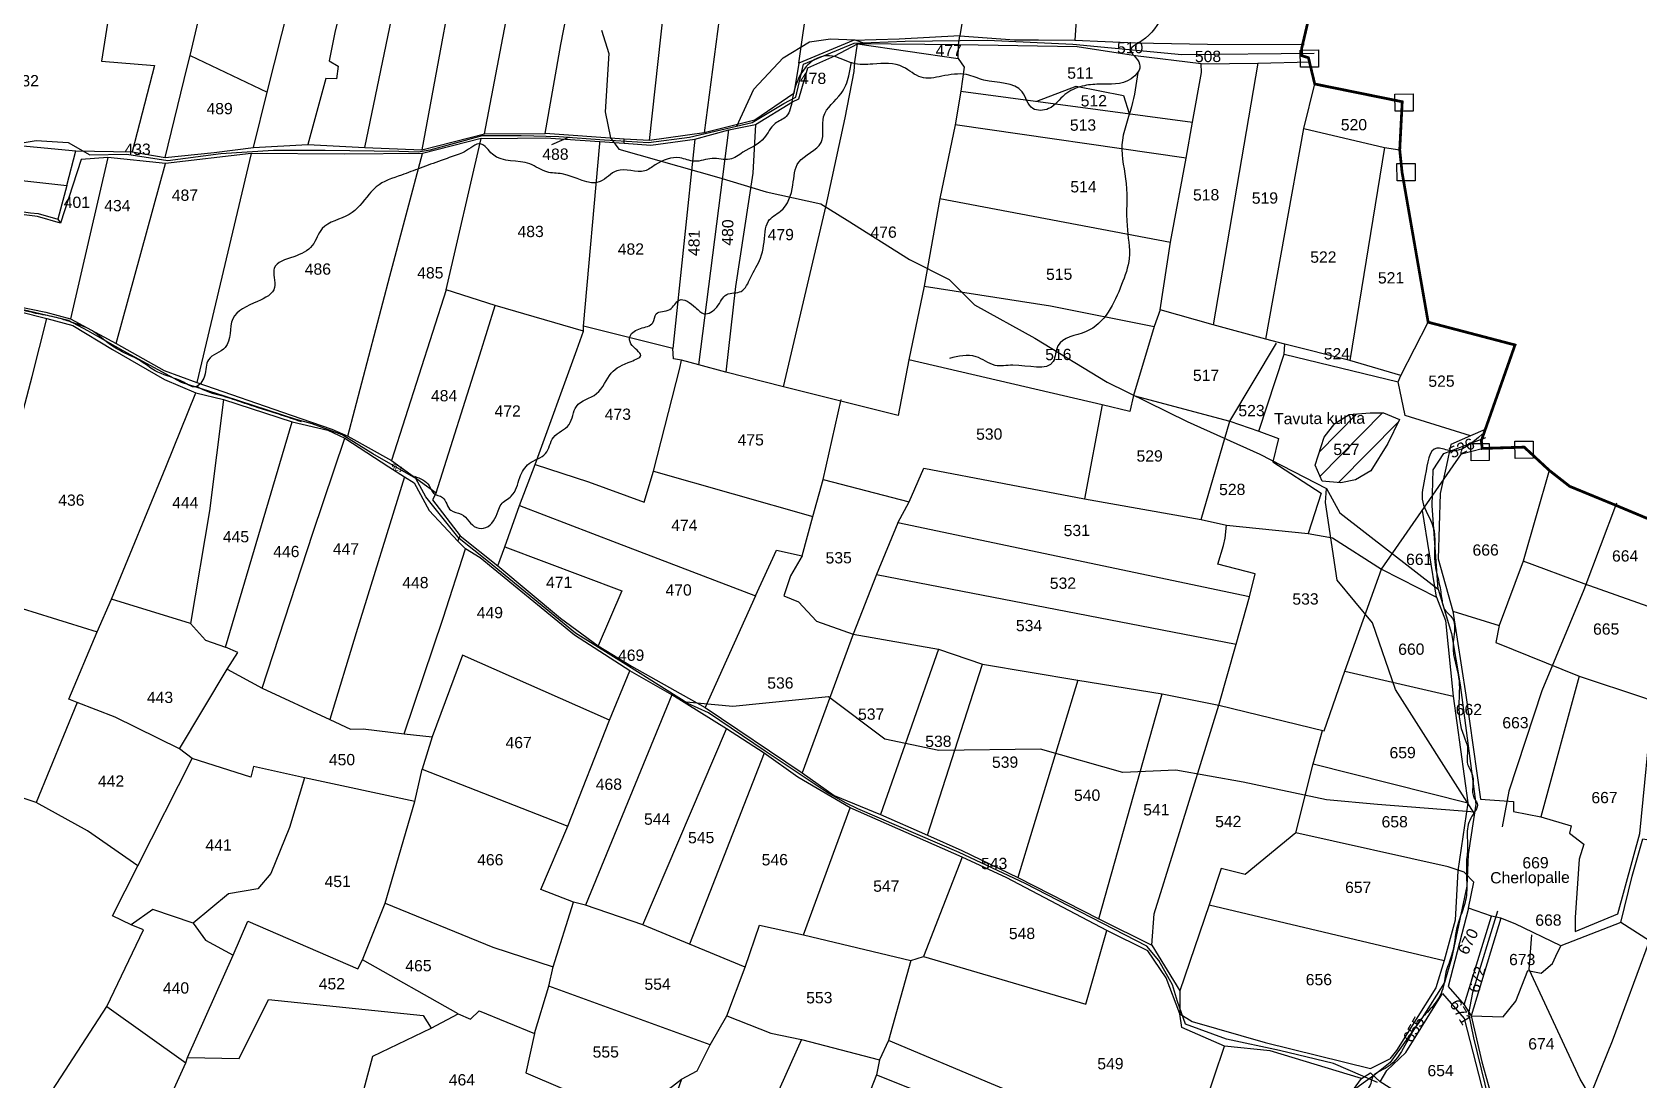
# Model space of a CAD drawing. Header units: inches. Extents: x 183472 to 190380, y 1608658 to 1615701.
# Drawn here: x 186822 to 189151, y 1612582 to 1614100 of the extents above; entities that cross this region are included whole.
import ezdxf
from ezdxf.enums import TextEntityAlignment as Align

# ---------------------------------------------------------------- set-up
doc = ezdxf.new("R2010")
doc.units = ezdxf.units.IN
doc.header["$LTSCALE"] = 15
doc.header["$MEASUREMENT"] = 0
for name, color, linetype in [('BOUNDRY', 5, 'Continuous'), ('PLOT', 7, 'Continuous'), ('PLOT NO', 7, 'Continuous'), ('ROADS', 1, 'Continuous'), ('STREAM', 4, 'Continuous'), ('VILLAGE BOUNDRY STONE', 1, 'Continuous')]:
    doc.layers.add(name, color=color, linetype=linetype)
doc.styles.get("Standard").update_dxf_attribs({"font": 'arial.ttf'})
doc.dimstyles.get("Standard").update_dxf_attribs({"dimtxt": 0.18, "dimasz": 0.18, "dimexe": 0.18, "dimexo": 0.0625, "dimgap": 0.09, "dimtad": 0, "dimtih": 1, "dimtoh": 1, "dimdec": 4, "dimzin": 0, "dimdsep": 46, "dimtxsty": 'Standard', "dimcen": 0.09, "dimadec": 0, "dimazin": 0, "dimtfac": 1, "dimtdec": 4, "dimtofl": 0, "dimtmove": 0, "dimatfit": 3, "dimfxl": 1, "dimtolj": 1, "dimtzin": 0, "dimarcsym": 0})

msp = doc.modelspace()

# ---------------------------------------------------------------- hatches: boundary and pattern name
at = {"layer": 'STREAM'}
h = msp.add_hatch(dxfattribs=at)
h.set_pattern_fill('ANSI31', color=256, scale=204.149958, angle=0.441)
h.set_pattern_definition([(45.441, (185479.772, 1609106.315), (-18.18282, 17.90506), [])])
h.paths.add_polyline_path([(188803.9, 1613538.3), (188780.6, 1613548.1), (188761.5, 1613548), (188731.1, 1613545.7), (188710, 1613532.7), (188694.6, 1613512.8), (188681.4, 1613472.6), (188691.6, 1613449.1), (188718.6, 1613446.9), (188740.1, 1613450.9), (188762.2, 1613464.2), (188787.1, 1613503.9)])
h.paths.add_polyline_path([(188703.9, 1613482.5), (188750.3, 1613482.9), (188750.1, 1613507.9), (188703.7, 1613507.5)], flags=24)

# ---------------------------------------------------------------- linework, layer by layer
at = {"layer": 'BOUNDRY', "const_width": 4}
msp.add_lwpolyline([(188693, 1614207.7), (188662, 1614075.8), (188662.3, 1614065.6), (188671.9, 1614062.6), (188681, 1614024.6), (188807.8, 1613998.9), (188804.2, 1613929), (188807.6, 1613896.5), (188845.4, 1613679.5), (188971.3, 1613646.5), (188922.5, 1613508), (188923.7, 1613496.6), (188984.6, 1613498.5), (189021, 1613464.8), (189050.5, 1613441.7), (189117.5, 1613414.2), (189406.5, 1613293.4)], dxfattribs=at)
at = {"layer": 'PLOT'}
for points in [[(186571.6, 1613955.2), (186716.9, 1613943.6), (186885.1, 1613928), (186966.8, 1613926.3), (187014.6, 1613918), (187046.9, 1614048.8), (187051.2, 1614065.7), (187083.2, 1614203.9), (187102.4, 1614281.5), (187109.1, 1614294.5)], [(187142.7, 1613932.8), (187162.5, 1614012.7), (187194.6, 1614139), (187203.9, 1614140.6), (187204.6, 1614182.4), (187237.2, 1614295.7)], [(187303.4, 1614316), (187294.8, 1614238.3), (187260.9, 1614099.4), (187252.7, 1614058), (187265.6, 1614050.6), (187263.2, 1614032.3), (187247.5, 1614032.4), (187221.7, 1613937.1)], [(187304.2, 1613932.5), (187379.1, 1614293.3)], [(187451, 1614276.3), (187386.6, 1613929.3)], [(187716.7, 1613942.8), (187754.5, 1614286.5)], [(186851.5, 1612566.8), (186930.3, 1612687.9), (186983.2, 1612799.1), (186965.5, 1612806.4), (186938.3, 1612819.5), (186975.2, 1612892.1), (187053.8, 1613047.3), (187035.8, 1613061.2), (187104.5, 1613176.8), (187119.9, 1613201), (187102.3, 1613208.9), (187199, 1613535), (187250.7, 1613522.9), (187275.2, 1613511.5), (187338.9, 1613469.8), (187361.5, 1613455.3), (187375.5, 1613446.9), (187397.4, 1613406.6), (187438.9, 1613362.2), (187442.3, 1613369.8), (187496.8, 1613326.5), (187507.3, 1613353.9), (187528.5, 1613413.9), (187551.1, 1613473.2), (187611.4, 1613639.4), (187621.3, 1613666.3), (187621.3, 1613673.6), (187644.7, 1613938.6), (187644.7, 1613941.4), (187679.9, 1613939.1), (187679.9, 1613944.5), (187565.5, 1613952.9), (187588.5, 1614081.8), (187622.8, 1614257.4)], [(187477.8, 1613952.5), (187537.5, 1614266.4)], [(187837.3, 1614266.3), (187795.9, 1613954)], [(188166.5, 1614094.4), (188078.5, 1614089.7), (188011.8, 1614087.4), (187933.1, 1614054.9), (187960, 1614240.3)], [(188342.1, 1614218.1), (188333.2, 1614088.1), (188421, 1614084.1), (188525.6, 1614082.5), (188665.8, 1614081.6)], [(188180.5, 1614181), (188166.5, 1614094.4), (188245.7, 1614088.6), (188280.5, 1614088.5), (188333.2, 1614088.1)], [(186745.5, 1614142.5), (186931.1, 1614112.5), (186922.3, 1614057.9), (186999.2, 1614051.5), (186966.8, 1613926.3)], [(188164.2, 1614061.5), (188164.6, 1614081.5), (188166.5, 1614094.4)], [(187051.2, 1614065.7), (187162.5, 1614012.7)], [(187679.9, 1613939.1), (187718.5, 1613936.1), (187782.4, 1613944.8), (187832, 1613958.2), (187870.4, 1613965.7), (187924.1, 1613998.7), (187933.4, 1614003.1), (187946.1, 1614047.8), (187985.6, 1614065.3), (188018.4, 1614082.6), (188164.2, 1614061.5), (188173.1, 1614049)], [(187910.9, 1613585.9), (187972.8, 1613848.6), (188000.2, 1613975.7), (188013.6, 1614042.5), (188014.5, 1614056.9), (188018.4, 1614082.6)], [(188457, 1613697.2), (188472, 1613795.3), (188494.6, 1613917.3), (188503.8, 1613969.5), (188516.8, 1614041.1), (188516.4, 1614053.7), (188421.2, 1614065.2), (188336.7, 1614078.3), (188164.6, 1614081.5), (188018.4, 1614082.6)], [(188173.1, 1614049), (188167.9, 1614014.3), (188159.7, 1613965.6), (188137.8, 1613858.6), (188114.8, 1613731.9), (188092.6, 1613624.9), (188077.4, 1613544.3), (187910.9, 1613585.9), (187827.5, 1613607.2), (187788.1, 1613617.7), (187763.1, 1613624.4), (187751.7, 1613626.4), (187750.4, 1613641.4), (187621.3, 1613673.6)], [(187933.1, 1614054.9), (187926.1, 1614010.9), (187869.3, 1613972.3), (187795.9, 1613954), (187716.7, 1613942.8), (187679.9, 1613944.5)], [(188516.4, 1614053.7), (188598.6, 1614055), (188674.2, 1614056.9)], [(188598.6, 1614055), (188533.9, 1613675.8)], [(188167.9, 1614014.3), (188503.8, 1613969.5)], [(188278.2, 1613999.5), (188335.4, 1614021.6), (188403.6, 1614007.8), (188411.8, 1613982)], [(188610.2, 1613654.8), (188665.3, 1613959.9), (188681, 1614024.6)], [(187621.3, 1613666.3), (187493, 1613703.9), (187422.2, 1613726.5), (187472.7, 1613945.6), (187387.6, 1613924.1), (187274.2, 1613923), (187139.6, 1613923.9), (187015.2, 1613909.2), (186931.8, 1613918.2), (186892.9, 1613915), (186863.3, 1613822.8), (186829.8, 1613832.6), (186732.8, 1613844.8), (186689.3, 1613852.6), (186533.4, 1613874.2), (186507.6, 1613798)], [(187014.6, 1613918), (187085.9, 1613925.4), (187142.7, 1613932.8), (187221.7, 1613937.1), (187304.2, 1613932.5), (187386.6, 1613929.3), (187477.8, 1613952.5), (187565.5, 1613952.9)], [(187472.7, 1613945.6), (187525.6, 1613946.3), (187566.7, 1613946.6), (187644.7, 1613941.4)], [(187782.4, 1613944.8), (187750.4, 1613641.4)], [(187788.1, 1613617.7), (187832, 1613958.2)], [(187870.4, 1613965.7), (187866.7, 1613895.3), (187841.6, 1613731.3), (187827.5, 1613607.2)], [(188494.6, 1613917.3), (188159.7, 1613965.6)], [(188665.3, 1613959.9), (188782.2, 1613932.8), (188804.2, 1613929)], [(186545, 1613917.6), (186710.9, 1613895.5), (186872.5, 1613877.4), (186885.1, 1613928)], [(187139.6, 1613923.9), (187060.8, 1613592.1)], [(187279.7, 1613514.4), (187340.2, 1613746.1), (187387.6, 1613924.1)], [(188782.2, 1613932.8), (188731.8, 1613623.8)], [(186931.8, 1613918.2), (186877.7, 1613684.6)], [(186944, 1613648.4), (187015.2, 1613909.2)], [(186872.5, 1613877.4), (186859.1, 1613828.6), (186863.3, 1613822.8)], [(186706.2, 1613857.6), (186789.9, 1613842.5), (186819.4, 1613838), (186830.9, 1613837.2), (186859.1, 1613828.6)], [(188137.8, 1613858.6), (188472, 1613795.3)], [(186732.8, 1613716.2), (186841.9, 1613693.8), (186877.7, 1613684.6), (186944, 1613648.4), (187013.2, 1613609.6), (187060.8, 1613592.1), (187197.2, 1613544.7), (187256.5, 1613524.5), (187279.7, 1613514.4), (187342.9, 1613479.3), (187407.6, 1613432.5), (187402.2, 1613422.1), (187442.3, 1613369.8)], [(187422.2, 1613726.5), (187342.9, 1613479.3)], [(188114.8, 1613731.9), (188297.9, 1613703.3), (188448.1, 1613673.3)], [(186803, 1613695), (186843.1, 1613684.9), (186880.9, 1613674.5), (186938.3, 1613640.1), (187013.8, 1613596.6), (187059.1, 1613577.2), (187099.2, 1613567.6), (187199, 1613535)], [(187407.6, 1613432.5), (187470.9, 1613632), (187493, 1613703.9)], [(188805.8, 1613602.1), (188731.8, 1613623.8), (188637.9, 1613647.5), (188610.2, 1613654.8), (188533.9, 1613675.8), (188457, 1613697.2), (188448.1, 1613673.3), (188418.1, 1613573.2), (188413, 1613550.3), (188373.1, 1613559.7), (188092.6, 1613624.9)], [(186600.3, 1612871.3), (186606.5, 1612925.6), (186657.6, 1613058.3), (186713, 1613194.2), (186741.7, 1613285.1), (186809.5, 1613552.9), (186821.9, 1613600.9), (186843.1, 1613684.9)], [(188927.9, 1613524.1), (188907, 1613514.9), (188811.9, 1613544.5), (188801.8, 1613593), (188805.8, 1613602.1), (188845.4, 1613679.5)], [(188516.5, 1613393.5), (188558.1, 1613536.1), (188625.4, 1613649.3)], [(188600.1, 1613521.4), (188636.5, 1613633), (188637.9, 1613647.5)], [(187551.1, 1613473.2), (187628.6, 1613448), (187708.9, 1613418.6), (187722.5, 1613463.5), (187761, 1613613), (187763.1, 1613624.4)], [(188636.5, 1613633), (188801.8, 1613593)], [(186741.7, 1613285.1), (186916.2, 1613230.7), (186937, 1613278.3), (187015.8, 1613469.4), (187059.1, 1613577.2)], [(188418.1, 1613573.2), (188558.1, 1613536.1), (188600.1, 1613521.4), (188628.7, 1613510.8), (188620.3, 1613477.3), (188690.5, 1613431.9), (188671.7, 1613373.5)], [(187099.2, 1613567.6), (187079.2, 1613406.3), (187051.7, 1613242.9), (186937, 1613278.3)], [(187722.5, 1613463.5), (187953.4, 1613398), (187968.7, 1613451.5), (187994.5, 1613567.6)], [(188373.1, 1613559.7), (188347.5, 1613423.6)], [(187155.6, 1613149.2), (187228.9, 1613374), (187275.2, 1613511.5)], [(188907, 1613514.9), (188878.2, 1613502.4), (188872, 1613472.2), (188863, 1613431.1), (188860, 1613336.9), (188881.3, 1613260.7), (188899.9, 1613139.1), (188921.2, 1612988.6), (188969.3, 1612985), (188969.2, 1612970.6), (189008.8, 1612963.1), (189052.9, 1612950), (189050.3, 1612939.4), (189070.8, 1612923.1), (189064.2, 1612901.6), (189058.7, 1612817), (189058.5, 1612796.6), (189120.5, 1612822.2), (189152.3, 1612938.9), (189170.9, 1613130.9)], [(187968.7, 1613451.5), (188093.2, 1613419.2), (188114.5, 1613468), (188347.5, 1613423.6), (188516.5, 1613393.5), (188553.3, 1613385.4), (188671.7, 1613373.5), (188706.6, 1613367.2), (188777.7, 1613321.5), (188893.6, 1613489), (188923.7, 1613496.6)], [(187361.5, 1613455.3), (187291.5, 1613229.5), (187253.7, 1613103.8)], [(189021, 1613464.8), (188983.2, 1613333.4), (188948.5, 1613240.1), (188943.6, 1613215.5), (189064.2, 1613166.5), (189157.5, 1613135.9), (189170.9, 1613130.9), (189253.3, 1613107.3), (189339.1, 1613093.4)], [(187528.5, 1613413.9), (187669.3, 1613359.8), (187870.5, 1613283), (187901.1, 1613349), (187938.1, 1613340.8), (187953.4, 1613398)], [(188586.6, 1613281.8), (188076.8, 1613389), (188093.2, 1613419.2)], [(187938.1, 1613340.8), (187921.1, 1613312.2), (187911.6, 1613283.3), (187932.7, 1613274.4), (187958.9, 1613246.4), (188012.2, 1613227.4), (188135.6, 1613205.7), (188199.4, 1613184), (188337.4, 1613160.7), (188459.8, 1613140.9), (188541.9, 1613124.5), (188694.8, 1613087.5), (188724.8, 1613173.8), (188777.7, 1613321.5), (188777.7, 1613321.5), (188857.3, 1613281.3), (188837.2, 1613406.5)], [(188076.8, 1613389), (188046, 1613314.1), (188012.2, 1613227.4)], [(188444.8, 1612776.9), (188448.4, 1612822.5), (188478.8, 1612920.1), (188541.9, 1613124.5), (188567.2, 1613213.1), (188586.6, 1613281.8), (188594.5, 1613314.9), (188540.7, 1613329), (188549, 1613355.9), (188551.4, 1613366.4), (188553.3, 1613385.4)], [(188748.9, 1612584), (188616.3, 1612623.7), (188550.1, 1612630.7), (188488.4, 1612657.6), (188485.5, 1612677.3), (188465.8, 1612729.5), (188438.9, 1612768.6), (188379.6, 1612798.3), (188234.7, 1612874.6), (188170.2, 1612904.5), (188007.6, 1612975.7), (187932, 1613020.4), (187883.2, 1613055.3), (187828.2, 1613090.3), (187749.2, 1613139.5), (187688.4, 1613174.2), (187608.1, 1613226.3), (187471.3, 1613338.1), (187450.2, 1613351.3), (187438.9, 1613362.2)], [(187361.2, 1613082.9), (187417.8, 1613250.9), (187450.2, 1613351.3)], [(187507.3, 1613353.9), (187676.6, 1613290.4), (187642.2, 1613210.4)], [(187496.8, 1613326.5), (187587.8, 1613250.9), (187642.2, 1613210.4), (187690.5, 1613181.4), (187753.3, 1613145.7), (187797.4, 1613121.4), (187937.9, 1613026.5), (187984.4, 1612993.6), (188051.7, 1612966.2), (188119.9, 1612936.3), (188169.6, 1612913.9), (188250.6, 1612875), (188368.1, 1612815.2), (188444.8, 1612776.9), (188485.6, 1612710.8), (188485.5, 1612677.3), (188503.4, 1612666.4), (188609.1, 1612636), (188761.9, 1612598.2), (188789.9, 1612612.4)], [(189195.6, 1613256.3), (189071.5, 1613300.5), (188983.2, 1613333.4)], [(188046, 1613314.1), (188567.2, 1613213.1)], [(187870.5, 1613283), (187797.4, 1613121.4)], [(188857.3, 1613281.3), (188870.6, 1613247.3), (188881.5, 1613137.5), (188902.8, 1612983.1), (188888.6, 1612884.7), (188884.6, 1612813.3), (188868.5, 1612754.9), (188856.5, 1612715.3), (188799.5, 1612624.4), (188789.9, 1612612.4)], [(188881.3, 1613260.7), (188948.5, 1613240.1)], [(186887.4, 1613128.6), (186875, 1613133.2), (186916.2, 1613230.7)], [(187051.7, 1613242.9), (187073.3, 1613218.7), (187102.3, 1613208.9)], [(188012.2, 1613227.4), (187937.9, 1613026.5)], [(188135.6, 1613205.7), (188051.7, 1612966.2)], [(187104.5, 1613176.8), (187155.6, 1613149.2), (187253.7, 1613103.8), (187283.4, 1613089.8), (187301.8, 1613090.2), (187361.2, 1613082.9), (187401.7, 1613078.8)], [(187658.8, 1613103), (187445.7, 1613196.9), (187401.7, 1613078.8), (187387.2, 1613032), (187598.6, 1612949.3)], [(188119.9, 1612936.3), (188199.4, 1613184)], [(187855.7, 1612745), (187774.6, 1612778.3), (187707.3, 1612806.2), (187623.9, 1612835.1), (187606.8, 1612839.5), (187559.4, 1612857.4), (187598.6, 1612949.3), (187658.8, 1613103), (187688.4, 1613174.2)], [(188337.4, 1613160.7), (188250.6, 1612875)], [(188724.8, 1613173.8), (188881.5, 1613137.5)], [(189064.2, 1613166.5), (189008.8, 1612963.1)], [(187749.2, 1613139.5), (187623.9, 1612835.1)], [(188368.1, 1612815.2), (188459.8, 1613140.9)], [(187035.8, 1613061.2), (186942.4, 1613107.3), (186887.4, 1613128.6), (186827.6, 1612983.5)], [(187707.3, 1612806.2), (187828.2, 1613090.3)], [(189124.9, 1612810), (189037.5, 1612776.1), (188971.6, 1612807.9), (188950.5, 1612816.3), (188937.4, 1612819), (188904, 1612830.8), (188911.6, 1612868.4), (188897.4, 1612882.9), (188874.2, 1612890.6), (188653.6, 1612939.8), (188678.8, 1613039.8), (188692.3, 1613088.1)], [(186975.2, 1612892.1), (186902.1, 1612942.5), (186827.6, 1612983.5), (186744.1, 1613011.8), (186657.6, 1613058.3)], [(187376.7, 1612985), (187216.7, 1613019.6), (187142.9, 1613036), (187138.8, 1613020.4), (187053.8, 1613047.3)], [(187883.2, 1613055.3), (187774.6, 1612778.3)], [(188678.8, 1613039.8), (188902.8, 1612983.1)], [(186918.4, 1612401.1), (186965.7, 1612471), (187025.3, 1612564), (187044.9, 1612606.3), (187047.4, 1612614.2), (187113.3, 1612762.4), (187134.6, 1612811.9), (187294, 1612742.9), (187301, 1612755.7), (187333.5, 1612837.6), (187376.7, 1612985), (187387.2, 1613032)], [(187216.7, 1613019.6), (187195, 1612947.2), (187168, 1612880.6), (187149, 1612858.4), (187106.6, 1612851.5), (187055.5, 1612808.6), (186996.8, 1612828.5), (186965.5, 1612806.4)], [(187940.1, 1612791.7), (188007.6, 1612975.7)], [(189010.3, 1612375.7), (189050.9, 1612485.8), (189112.4, 1612638.2), (189166.1, 1612783.3), (189124.9, 1612810), (189141.1, 1612877.1), (189156.6, 1612930.9), (189334.5, 1612902), (189361.9, 1612968), (189422.4, 1612948.1), (189604.5, 1612888.5), (189629, 1612948.7), (189655.9, 1612951.1)], [(188653.6, 1612939.8), (188580.2, 1612879.2), (188545.4, 1612887.8), (188528, 1612835.2)], [(188170.2, 1612904.5), (188114, 1612760.7)], [(187333.5, 1612837.6), (187489.8, 1612774), (187577.2, 1612745.4)], [(187550.1, 1612649.1), (187570.9, 1612717.5), (187577.2, 1612745.4), (187606.8, 1612839.5)], [(188528, 1612835.2), (188485.6, 1612710.8)], [(188528, 1612835.2), (188868.5, 1612754.9)], [(188904, 1612830.8), (188874.2, 1612717.2)], [(187055.5, 1612808.6), (187073.1, 1612784.3), (187113.3, 1612762.4)], [(187763.4, 1612582.6), (187785.7, 1612594.9), (187804.7, 1612632.6), (187828.9, 1612674.8), (187855.7, 1612745), (187876.3, 1612806), (187940.1, 1612791.7), (188095.8, 1612754.8), (188114, 1612760.7), (188349.3, 1612691.4), (188379.6, 1612798.3)], [(188897.7, 1612690.4), (188937.4, 1612819)], [(188950.5, 1612816.3), (188907.8, 1612674.7)], [(188907.8, 1612674.7), (188954.1, 1612673), (188972.6, 1612696), (188989.7, 1612740.3), (189009.1, 1612736.6), (189025.7, 1612750.3), (189030.6, 1612761.2), (189037.5, 1612776.1)], [(187439.6, 1612677.7), (187301, 1612755.7)], [(188095.8, 1612754.8), (188063.1, 1612639), (188050.2, 1612610.8), (188045.8, 1612589.1), (188014.5, 1612509.1), (187954.6, 1612357.3), (187932.2, 1612296.7), (187893.9, 1612202.4)], [(187804.7, 1612632.6), (187570.9, 1612717.5)], [(188874.2, 1612717.2), (188897.7, 1612690.4), (188907.8, 1612674.7), (188923.3, 1612608)], [(186930.3, 1612687.9), (187044.9, 1612606.3)], [(187047.4, 1612614.2), (187122.2, 1612612.9), (187164.6, 1612698.1), (187388.6, 1612675.3), (187400.5, 1612656.5)], [(189650, 1611955.3), (189641.8, 1611956.9), (189553.1, 1612007.9), (189440.9, 1612072.9), (189388.5, 1612104.9), (189269.8, 1612181.8), (189178.1, 1612239), (189158.3, 1612253), (189086.3, 1612299), (189003, 1612383.8), (188965.7, 1612423.6), (188943.4, 1612448.6), (188881.5, 1612512.3), (188775.8, 1612579), (188785.4, 1612595.5), (188813, 1612621.4), (188866.4, 1612706.8), (188897.4, 1612670.5), (188952.3, 1612458.6), (188965.7, 1612423.6)], [(187238.2, 1612401.2), (187244.3, 1612442.8), (187302.9, 1612567.4), (187316, 1612616), (187400.5, 1612656.5), (187439.6, 1612677.7), (187457.4, 1612669.7), (187470.1, 1612681.8), (187550.1, 1612649.1), (187537.5, 1612591.9), (187590.8, 1612569.3), (187640.5, 1612561.5), (187702.8, 1612536.1), (187763.4, 1612582.6), (187701.3, 1612407.7), (187663.4, 1612323), (187662.1, 1612314.8)], [(187828.9, 1612674.8), (187892.5, 1612649.7), (187937.1, 1612640.4), (188050.2, 1612610.8)], [(187937.1, 1612640.4), (187867, 1612483.6), (187814.1, 1612367.7), (187778.3, 1612370.9), (187701.3, 1612407.7)], [(188536, 1612441.3), (188212.6, 1612576), (188063.1, 1612639)], [(188566.8, 1612459.4), (188520.3, 1612541.7), (188550.1, 1612630.7)], [(188923.3, 1612608), (188978.1, 1612411)], [(188045.8, 1612589.1), (188315.2, 1612481.7), (188485.3, 1612412.2)], [(188426.6, 1612374.3), (188485.3, 1612412.2), (188536, 1612441.3), (188566.8, 1612459.4), (188665.7, 1612504), (188727.1, 1612554), (188748.9, 1612584), (188762, 1612591.9), (188775.8, 1612579)]]:
    msp.add_lwpolyline(points, dxfattribs=at)
at = {"layer": 'ROADS'}
for points in [[(186767.1, 1613932.5), (186827.8, 1613942.7), (186874.4, 1613939.9), (186905.8, 1613922), (186959.2, 1613923), (187018.8, 1613914), (187095.3, 1613923.7), (187171.9, 1613928.8), (187246.6, 1613928.9), (187353.6, 1613927.2), (187381.6, 1613926.3), (187399, 1613929.1), (187474.7, 1613949.8), (187530.8, 1613949.9), (187585.5, 1613948.3), (187651.4, 1613943.6), (187715.4, 1613939.9), (187774.9, 1613947.7), (187865.5, 1613969), (187911.7, 1613996.4), (187928.9, 1614005.5), (187939.8, 1614053.2), (188013.5, 1614083.9), (188087.4, 1614086.6), (188206.7, 1614088), (188330.2, 1614082.4), (188488.2, 1614067.1), (188680.2, 1614069.1)], [(187647.1, 1614102.4), (187658.1, 1614068.7), (187652.5, 1613984.4), (187660.5, 1613946.5), (187672.4, 1613930), (187817.5, 1613888.9), (187886, 1613868.6), (187964.9, 1613851.2), (188003.2, 1613827.4), (188093.7, 1613770.1), (188151, 1613741.3), (188188, 1613704.5), (188275.5, 1613656.6), (188380.3, 1613592.5), (188496.2, 1613535.5), (188601.5, 1613488.1), (188698, 1613438.5), (188717.5, 1613403.5), (188860, 1613292.8), (188851.3, 1613413.5), (188852.6, 1613465.8), (188868, 1613489.1), (188928.9, 1613512.3)], [(187843.4, 1613963.5), (187867.9, 1614017.1), (187910.5, 1614062.3), (187948.6, 1614085.8), (187979.3, 1614090.1), (188014.3, 1614088.5), (188029.9, 1614083.4)], [(188772, 1612577.8), (188708.1, 1612605.5), (188629.7, 1612624.6), (188552.9, 1612640.7), (188493.7, 1612662.3), (188482.1, 1612695.2), (188475, 1612719.4), (188454.9, 1612754.7), (188437.8, 1612775.3), (188261.1, 1612866.4), (188165.6, 1612911.1), (188018.7, 1612974.5), (188001.9, 1612982.5), (187974.2, 1612998.2), (187884.6, 1613057.9), (187802.4, 1613113.4), (187772.6, 1613127.2), (187686.4, 1613181), (187609.6, 1613229.1), (187483.4, 1613332.2), (187441, 1613366), (187392.5, 1613426.4), (187378.1, 1613453.1), (187315.8, 1613488.6), (187271.2, 1613516.4), (187227.8, 1613532.3), (187204.9, 1613538.4), (187100.8, 1613572.1), (187038.6, 1613591.9), (186953.7, 1613637.9), (186902.6, 1613667), (186874.5, 1613682), (186802.5, 1613698.9)], [(188912.3, 1612968.1), (188798.3, 1613147.6), (188764.8, 1613244.1), (188713.6, 1613305.6), (188696.6, 1613418.1), (188698, 1613438.5)], [(189118.6, 1613417.4), (189070.9, 1613291.7), (189010, 1613145.5), (188962.4, 1612999.9), (188952.7, 1612948.2)], [(188860, 1613292.8), (188879.4, 1613228.7), (188891.7, 1613153.9), (188914.4, 1612981.3), (188903.6, 1612908.1), (188901.3, 1612862.4), (188879.2, 1612757.6), (188869.3, 1612722.8), (188836.5, 1612671.9), (188790.3, 1612607.1), (188768.6, 1612589.8), (188740.4, 1612569.1), (188702.7, 1612525.4), (188666.8, 1612499.3), (188577.7, 1612458.2), (188537.5, 1612435.6)], [(188913.5, 1612969.6), (188771.9, 1612981), (188698.2, 1612987.4), (188577.1, 1613013.2), (188479.5, 1613030.7), (188403, 1613027), (188283.6, 1613060.8), (188136, 1613059.2), (188058.1, 1613075.6), (187976.1, 1613136.6), (187837.6, 1613122.5), (187770, 1613128.8)], [(188946.1, 1612826.3), (188909.5, 1612708.4), (188904, 1612678), (188911.3, 1612642.6), (188943.8, 1612508.7)], [(189480.7, 1611575.4), (189424.7, 1611620.7), (189368.8, 1611718.5), (189387.5, 1611786.1), (189361.9, 1611831.2), (189338.9, 1611920.1), (189322.7, 1611943.1), (189276.6, 1612070.6), (189261.6, 1612174.5), (189216.9, 1612308.5), (189189.6, 1612375.4), (189065.8, 1612582.8), (188991.7, 1612741.8), (188995.7, 1612791.9)]]:
    msp.add_lwpolyline(points, dxfattribs=at)
at = {"layer": 'STREAM'}
msp.add_lwpolyline([(188681.4, 1613472.6), (188694.6, 1613512.8), (188710, 1613532.7), (188731.1, 1613545.7), (188761.5, 1613548), (188780.6, 1613548.1), (188803.9, 1613538.3), (188787.1, 1613503.9), (188762.2, 1613464.2), (188740.1, 1613450.9), (188718.6, 1613446.9), (188691.6, 1613449.1), (188681.4, 1613472.6)], dxfattribs=at)
for points in [[(188683.9, 1614175), (188672.9, 1614179.8), (188663.6, 1614194.7), (188654.1, 1614204.9), (188648.3, 1614190.2), (188618.3, 1614179.2), (188589.5, 1614186.2), (188581.1, 1614196.4), (188540.4, 1614202.2), (188509.5, 1614190), (188499.9, 1614171.8), (188490.4, 1614155.9), (188473.7, 1614144), (188458.6, 1614120.1), (188424.4, 1614083.1), (188414.6, 1614075.3), (188427.2, 1614053.5), (188414.9, 1614032.3), (188368.5, 1614024.2), (188344.1, 1614021.5), (188318.8, 1614009.3), (188295.3, 1613988.9), (188272.5, 1613989.1), (188256.9, 1614013.1), (188201.5, 1614030.3), (188176.5, 1614038.2), (188140.4, 1614035.8), (188110.4, 1614034.3), (188084.5, 1614049.1), (188040.6, 1614053.5), (188011.4, 1614054.6), (187982, 1614065.1), (187965.7, 1614064.1), (187943.9, 1614049.8), (187923.6, 1614001.9), (187915.1, 1613977.7), (187898.8, 1613967.2), (187883.1, 1613946.5), (187852.3, 1613925.6), (187833, 1613915.6), (187807.7, 1613916.7), (187781.9, 1613912.6), (187760.8, 1613917.6), (187725.2, 1613907.5), (187710.2, 1613898.8), (187669.4, 1613898.9), (187645.4, 1613883.2), (187590.3, 1613894.4), (187568, 1613897.2), (187543.4, 1613908.7), (187489.3, 1613922.9), (187472, 1613937.8), (187448.5, 1613926.4), (187438.2, 1613922.1), (187414.6, 1613913.7), (187384.6, 1613902.7), (187357.2, 1613892.7), (187320.8, 1613875.6), (187310.5, 1613864.8), (187281.5, 1613835.5), (187242.5, 1613815.1), (187228.1, 1613790.5), (187201.1, 1613774.4), (187172.9, 1613757.8), (187173.5, 1613729.9), (187148.7, 1613709.5), (187112.8, 1613684.3), (187102, 1613643), (187077.6, 1613625.2), (187071.7, 1613601.3), (187058.5, 1613585.8), (187041.4, 1613592.5), (187004.4, 1613607), (186973.5, 1613626.6), (186960.5, 1613632.8), (186929.9, 1613650.9), (186909.3, 1613666.9), (186884.4, 1613677.7), (186865.8, 1613683.8), (186854.2, 1613686.9), (186827.2, 1613692.3), (186790.9, 1613702.1)], [(187376.1, 1613456.4), (187397.5, 1613442.7), (187403.9, 1613431.8), (187416.8, 1613425.6), (187428.9, 1613407), (187444, 1613401.4), (187466, 1613381.9), (187479.7, 1613382), (187497.3, 1613406.1), (187501.6, 1613415.5), (187516.5, 1613427.6), (187528.9, 1613454.5), (187542.2, 1613474.6), (187566.1, 1613489.3), (187577.7, 1613512.6), (187600.2, 1613531.3), (187610.9, 1613557.6), (187640.1, 1613576), (187661.4, 1613605.7), (187690.3, 1613622.8), (187704.2, 1613631.4), (187689.8, 1613648.2), (187688.6, 1613659.4), (187703.6, 1613670.4), (187721.6, 1613678.8), (187726.7, 1613691.6), (187746.1, 1613698), (187759.9, 1613711.5), (187783.5, 1613700.7), (187796.1, 1613691.8), (187814.4, 1613701.5), (187828.7, 1613719.7), (187849.7, 1613724.2), (187863.2, 1613744), (187877.8, 1613772.5), (187884.6, 1613810.5), (187888.8, 1613825.6), (187906.8, 1613840.3), (187924.6, 1613878.1), (187933.1, 1613911.3), (187965.6, 1613939.9), (187969.2, 1613977.2), (187994.6, 1614011), (188005.7, 1614036.2), (188009.6, 1614056.2)], [(188424.7, 1614041.4), (188415.3, 1613991.4), (188401.6, 1613936.5), (188407.7, 1613880.3), (188408.9, 1613819.1), (188412, 1613772), (188401.1, 1613734), (188349.5, 1613665.9), (188308.8, 1613645.2), (188302, 1613622.6), (188243.6, 1613617.2), (188217.6, 1613617), (188190.1, 1613629.5), (188151.4, 1613627.1)], [(187061.2, 1613586.5), (187068.2, 1613582.6), (187098.5, 1613572.6), (187127.3, 1613563.3), (187147.7, 1613556.5), (187172.5, 1613548.7), (187211.9, 1613535.4)], [(188923.9, 1613517.5), (188875.6, 1613493.6), (188857.8, 1613497.1), (188841.2, 1613457.6), (188837.6, 1613418.8), (188852.4, 1613383.6), (188855, 1613331.7), (188861, 1613302.5), (188864.8, 1613280.8), (188869.8, 1613262.7), (188880.5, 1613250.4), (188882.1, 1613219.4), (188882.3, 1613197.6), (188889.6, 1613164.9), (188889.9, 1613124.7), (188896.9, 1613080), (188902.4, 1613064.1), (188902.6, 1613039.3), (188909.8, 1613022.5), (188911.8, 1612990.6), (188916.3, 1612982.6), (188907.2, 1612960.8), (188902, 1612936), (188902.6, 1612921.1), (188901, 1612898.9), (188901.2, 1612871.4), (188899.7, 1612842.1), (188888, 1612805.7), (188879.4, 1612762.2), (188871.2, 1612738), (188866.5, 1612713.5), (188852.5, 1612689.1), (188836.2, 1612671.2), (188811.6, 1612631.6), (188786.2, 1612600.3), (188764.1, 1612584.2), (188761.4, 1612574.3), (188724.4, 1612545.6), (188722, 1612507.9), (188720.1, 1612475.1), (188723.4, 1612441.4), (188730.2, 1612422.4), (188734.4, 1612399), (188736, 1612371.6), (188728.3, 1612332.1), (188724.6, 1612286.9), (188714.2, 1612256.7), (188702.1, 1612213.4), (188686.4, 1612179.6), (188676.1, 1612129.8), (188681.2, 1612110.8), (188687.1, 1612084.7), (188687.8, 1612060.3), (188693.7, 1612036), (188704.1, 1612007.7), (188729.3, 1611972), (188721.4, 1611949.3), (188721.6, 1611925.6), (188712.6, 1611882.1), (188700.1, 1611846), (188685.1, 1611824.7), (188675.6, 1611798.4), (188659.7, 1611784.6), (188648.3, 1611765.7), (188632.5, 1611734.1), (188616.3, 1611710.4), (188604.1, 1611680.2), (188587.9, 1611660.6), (188584.5, 1611631.3), (188569.7, 1611605.9), (188558.7, 1611584.6), (188536.8, 1611552.9), (188504.5, 1611524.1), (188477.2, 1611505.3), (188454.2, 1611490.4), (188409.7, 1611456.4), (188402.8, 1611427.6), (188429.2, 1611401.6), (188434.2, 1611389.2), (188436.7, 1611346.4), (188460.3, 1611331.1), (188466.7, 1611305), (188469.2, 1611275.8), (188480.1, 1611237.7), (188486.9, 1611223.6), (188480.2, 1611166.1), (188480.9, 1611136.4), (188485.1, 1611105)]]:
    msp.add_spline(points, degree=3, dxfattribs=at)
at = {"layer": 'VILLAGE BOUNDRY STONE'}
for points in [[(188660.1, 1614073.8), (188686.4, 1614074.1), (188686.6, 1614049.1), (188660.3, 1614048.9)], [(188797.2, 1614010.1), (188823.5, 1614010.3), (188823.7, 1613985.3), (188797.4, 1613985.1)], [(188800.2, 1613909.2), (188826.6, 1613909.4), (188826.8, 1613884.4), (188800.4, 1613884.2)], [(188907.4, 1613503.7), (188933.7, 1613503.9), (188933.9, 1613479), (188907.6, 1613478.8)], [(188971.1, 1613507.1), (188997.4, 1613507.3), (188997.6, 1613482.3), (188971.3, 1613482.1)]]:
    msp.add_lwpolyline(points, close=True, dxfattribs=at)

# ---------------------------------------------------------------- texts
at = {"layer": 'PLOT NO'}
for s, height, rotation, p in [('510', 16.33, 0.441, (188413.4, 1614077.2)), ('477', 16.33, 0.441, (188150.5, 1614073.2)), ('508', 16.33, 0.441, (188526.3, 1614064.5)), ('432', 16.33, 0.441, (186812.8, 1614029.3)), ('478', 16.33, 0.441, (187953.9, 1614032.7)), ('511', 16.33, 0.441, (188341.3, 1614040.5)), ('489', 16.33, 0.441, (187093.7, 1613988.9)), ('512', 16.33, 0.441, (188360.8, 1614000.3)), ('513', 16.33, 0.441, (188345.1, 1613965.1)), ('520', 16.33, 0.441, (188737.8, 1613965.6)), ('433', 16.33, 0.441, (186974.8, 1613930)), ('488', 16.33, 0.441, (187580.5, 1613922.9)), ('514', 16.33, 0.441, (188345.8, 1613875.8)), ('401', 16.33, 0.441, (186886.8, 1613853.2)), ('434', 16.33, 0.441, (186945.5, 1613848.4)), ('487', 16.33, 0.441, (187043.4, 1613863.5)), ('518', 16.33, 0.441, (188523.6, 1613864)), ('519', 16.33, 0.441, (188608.8, 1613859.4)), ('483', 16.33, 0.441, (187544.5, 1613810.9)), ('481', 16.33, 89.0513, (187781.3, 1613794.4)), ('480', 16.33, 89.0513, (187830, 1613809.4)), ('479', 16.33, 0.441, (187907.1, 1613806.4)), ('476', 16.33, 0.441, (188056.1, 1613809.9)), ('482', 16.33, 0.441, (187689.8, 1613785.4)), ('522', 16.33, 0.441, (188693.5, 1613773.9)), ('486', 16.33, 0.441, (187236.1, 1613756.4)), ('485', 16.33, 0.441, (187399.1, 1613751)), ('515', 16.33, 0.441, (188310.6, 1613749)), ('521', 16.33, 0.441, (188791.6, 1613743.8)), ('524', 16.33, 0.441, (188713.1, 1613633.8)), ('516', 16.33, 0.441, (188309.4, 1613632.7)), ('517', 16.33, 0.441, (188523.5, 1613602.5)), ('525', 16.33, 0.441, (188864.7, 1613594.1)), ('484', 16.33, 0.441, (187419.1, 1613573)), ('472', 16.33, 0.441, (187511.2, 1613550.8)), ('473', 16.33, 0.441, (187670.9, 1613546.1)), ('523', 16.33, 0.441, (188589.4, 1613551.4)), ('Tavuta kunta', 16.332, 0.441, (188688, 1613540.1)), ('530', 16.33, 0.441, (188209.2, 1613517.4)), ('475', 16.33, 0.441, (187863.5, 1613509)), ('527', 16.33, 0.441, (188727, 1613495.3)), ('526', 16.33, 25.2816, (188893.9, 1613497.2)), ('529', 16.33, 0.441, (188441.7, 1613485.7)), ('435', 8.17, 158.3196, (187351.4, 1613468.1)), ('528', 16.33, 0.441, (188561.4, 1613437.2)), ('436', 16.33, 0.441, (186878.8, 1613421.7)), ('444', 16.33, 0.441, (187044, 1613418)), ('474', 16.33, 0.441, (187767.3, 1613385.3)), ('531', 16.33, 0.441, (188336.1, 1613377.8)), ('445', 16.33, 0.441, (187117.4, 1613368.7)), ('446', 16.33, 0.441, (187190.4, 1613347.2)), ('447', 16.33, 0.441, (187276.8, 1613351)), ('535', 16.33, 0.441, (187991, 1613338.2)), ('661', 16.33, 0.441, (188832.4, 1613336)), ('666', 16.33, 0.441, (188928.7, 1613349.5)), ('664', 16.33, 0.441, (189130.9, 1613340.9)), ('448', 16.33, 0.441, (187377.5, 1613302.2)), ('471', 16.33, 0.441, (187585.9, 1613302.6)), ('470', 16.33, 0.441, (187759, 1613291.5)), ('532', 16.33, 0.441, (188316, 1613301.4)), ('533', 16.33, 0.441, (188667.6, 1613278.5)), ('449', 16.33, 0.441, (187485.4, 1613258.7)), ('534', 16.33, 0.441, (188266.9, 1613240)), ('665', 16.33, 0.441, (189103.4, 1613235)), ('469', 16.33, 0.441, (187690.2, 1613197)), ('660', 16.33, 0.441, (188821, 1613205.8)), ('536', 16.33, 0.441, (187906.5, 1613156.8)), ('443', 16.33, 0.441, (187007.3, 1613135.9)), ('537', 16.33, 0.441, (188038.1, 1613111.7)), ('662', 16.33, 0.441, (188904.4, 1613118.3)), ('663', 16.33, 0.441, (188971.9, 1613099.3)), ('467', 16.33, 0.441, (187527.1, 1613070.5)), ('538', 16.33, 0.441, (188135.5, 1613072.3)), ('659', 16.33, 0.441, (188808.4, 1613055.9)), ('450', 16.33, 0.441, (187271.1, 1613045.7)), ('539', 16.33, 0.441, (188232.2, 1613042.1)), ('442', 16.33, 0.441, (186936.4, 1613014.6)), ('468', 16.33, 0.441, (187657.9, 1613010.1)), ('540', 16.33, 0.441, (188351.1, 1612994.2)), ('667', 16.33, 0.441, (189101, 1612990.8)), ('544', 16.33, 0.441, (187727.9, 1612959.7)), ('541', 16.33, 0.441, (188451.4, 1612973.2)), ('542', 16.33, 0.441, (188555.7, 1612956.1)), ('658', 16.33, 0.441, (188796.9, 1612955.8)), ('441', 16.33, 0.441, (187092.2, 1612922)), ('545', 16.33, 0.441, (187791.7, 1612932.8)), ('466', 16.33, 0.441, (187486, 1612900.7)), ('546', 16.33, 0.441, (187898.4, 1612900.8)), ('543', 16.33, 0.441, (188216.4, 1612895.3)), ('669', 16.33, 0.441, (189001, 1612896.4)), ('451', 16.33, 0.441, (187264.8, 1612869.3)), ('Cherlopalle', 16.332, 0.441, (188993, 1612875)), ('547', 16.33, 0.441, (188060, 1612862.6)), ('657', 16.33, 0.441, (188744, 1612860.8)), ('668', 16.33, 0.441, (189019.7, 1612813.3)), ('548', 16.33, 0.441, (188256.7, 1612793.9)), ('670', 16.33, 64.0406, (188903.2, 1612782.3)), ('673', 16.33, 0.441, (188981.7, 1612756.2)), ('465', 16.33, 0.441, (187381.9, 1612747.2)), ('656', 16.33, 0.441, (188687, 1612727.1)), ('672', 16.33, 74.9357, (188916.1, 1612727.4)), ('440', 16.33, 0.441, (187030.5, 1612714.9)), ('452', 16.33, 0.441, (187256.4, 1612721)), ('554', 16.33, 0.441, (187728.5, 1612720.5)), ('553', 16.33, 0.441, (187962.9, 1612700.9)), ('671', 16.33, 301.6109, (188892.7, 1612680)), ('655', 16.33, 60.1006, (188824.5, 1612655)), ('674', 16.33, 0.441, (189009.5, 1612634.1)), ('555', 16.33, 0.441, (187653.4, 1612622.3)), ('549', 16.33, 0.441, (188384.9, 1612605.3)), ('654', 16.33, 0.441, (188863.4, 1612595.3)), ('464', 16.33, 0.441, (187444.9, 1612581.9))]:
    msp.add_text(s, height=height, rotation=rotation, dxfattribs=at).set_placement(p, align=Align.MIDDLE_CENTER)

# ---------------------------------------------------------------- leaders
msp.add_leader([(187600.4, 1613947.5), (187574.6, 1613936.4)], dimstyle='Standard', override={"dimgap": 0.09, "dimtad": 0, "dimzin": 2}, dxfattribs=at)

doc.saveas('drawing.dxf')
